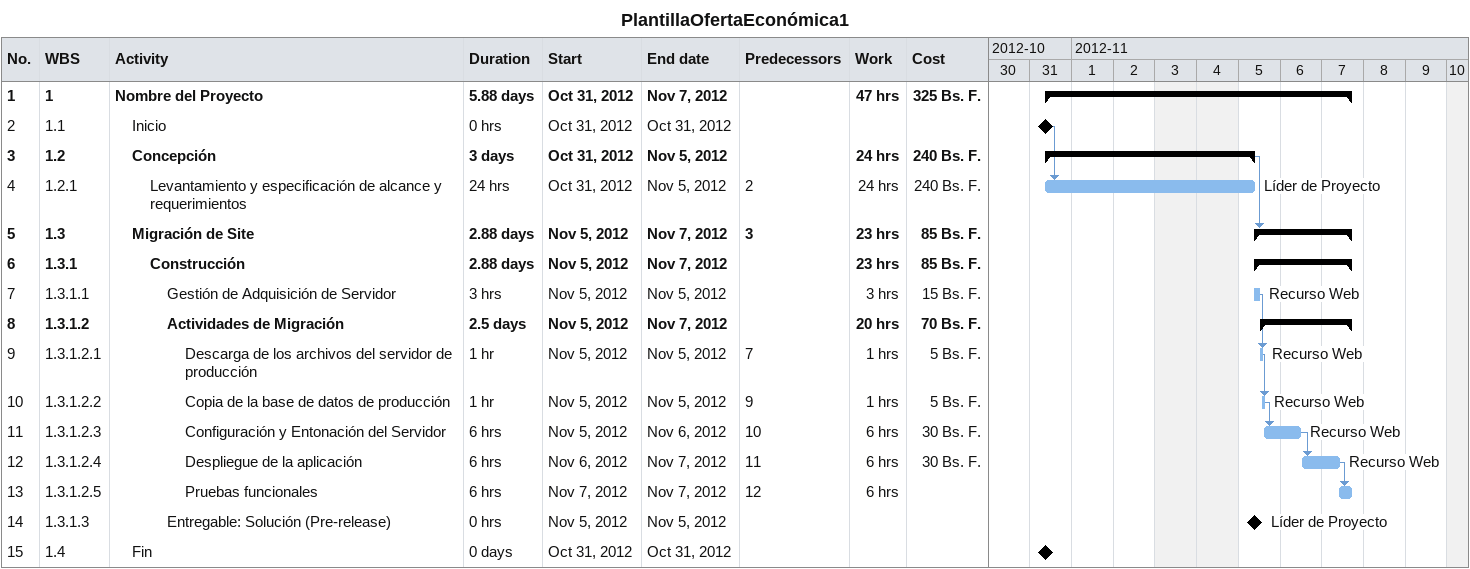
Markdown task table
PlantillaOfertaEconómica1

| ID | WBS | Task | Duration | Start | Finish | Predecessors | Resources | Work (h) | Cost (Bs. F.) |
|---|---|---|---|---|---|---|---|---|---|
| 1 | 1 | **Nombre del Proyecto** | 5.88d | 2012-10-31 | 2012-11-07 |  |  | 47 | 325 |
| 2 | 1.1 | Inicio | 0h | 2012-10-31 | 2012-10-31 |  |  |  |  |
| 3 | 1.2 | **Concepción** | 3d | 2012-10-31 | 2012-11-05 |  |  | 24 | 240 |
| 4 | 1.2.1 | Levantamiento y especificación de alcance y requerimientos | 24h | 2012-10-31 | 2012-11-05 | 2 | Líder de Proyecto | 24 | 240 |
| 5 | 1.3 | **Migración de Site** | 2.88d | 2012-11-05 | 2012-11-07 | 3 |  | 23 | 85 |
| 6 | 1.3.1 | **Construcción** | 2.88d | 2012-11-05 | 2012-11-07 |  |  | 23 | 85 |
| 7 | 1.3.1.1 | Gestión de Adquisición de Servidor | 3h | 2012-11-05 | 2012-11-05 |  | Recurso Web | 3 | 15 |
| 8 | 1.3.1.2 | **Actividades de Migración** | 2.5d | 2012-11-05 | 2012-11-07 |  |  | 20 | 70 |
| 9 | 1.3.1.2.1 | Descarga de los archivos del servidor de producción | 1h | 2012-11-05 | 2012-11-05 | 7 | Recurso Web | 1 | 5 |
| 10 | 1.3.1.2.2 | Copia de la base de datos de producción | 1h | 2012-11-05 | 2012-11-05 | 9 | Recurso Web | 1 | 5 |
| 11 | 1.3.1.2.3 | Configuración y Entonación del Servidor | 6h | 2012-11-05 | 2012-11-06 | 10 | Recurso Web | 6 | 30 |
| 12 | 1.3.1.2.4 | Despliegue de la aplicación | 6h | 2012-11-06 | 2012-11-07 | 11 | Recurso Web | 6 | 30 |
| 13 | 1.3.1.2.5 | Pruebas funcionales | 6h | 2012-11-07 | 2012-11-07 | 12 |  | 6 |  |
| 14 | 1.3.1.3 | Entregable: Solución (Pre-release) | 0h | 2012-11-05 | 2012-11-05 |  | Líder de Proyecto |  |  |
| 15 | 1.4 | Fin | 0d | 2012-10-31 | 2012-10-31 |  |  |  |  |
